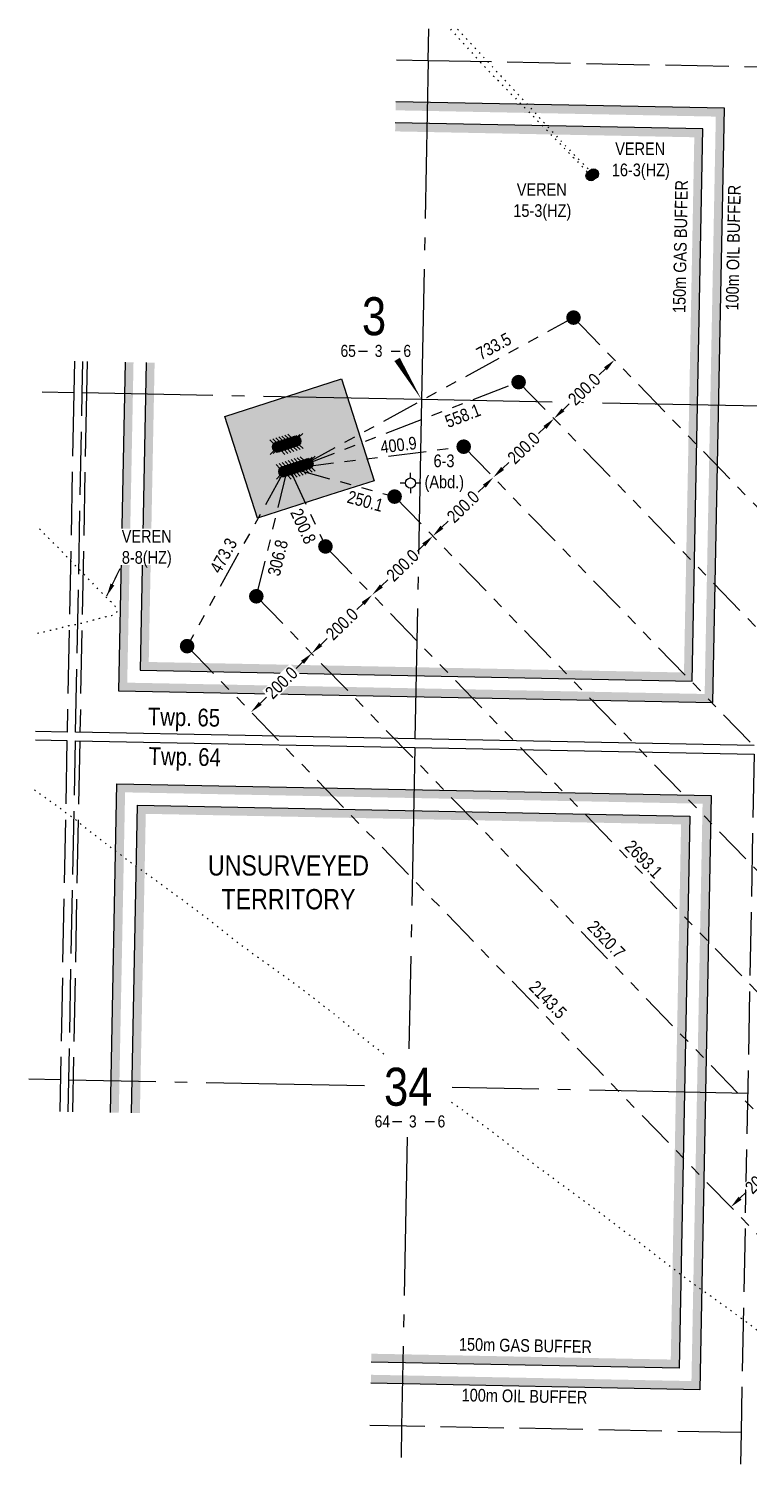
# Model space of a CAD drawing. Extents: x 408473 to 428843, y 6046006 to 6059852.
# Drawn here: x 416119 to 416688, y 6048269 to 6049403 of the extents above; entities that cross this region are included whole.
import ezdxf
from ezdxf.enums import TextEntityAlignment as Align

# ---------------------------------------------------------------- set-up
doc = ezdxf.new("R2010")
doc.units = 0
doc.header["$LTSCALE"] = 5
doc.header["$PDSIZE"] = 0.5
for name, pattern in [('foc-DOT', [1, 0.2, -0.8]), ('foc-DRILLPATH', [14.75, 6, -1.75, 1.75, -1.75, 1.75, -1.75]), ('foc-QUARTERLINE', [33, 25, -3, 2, -3]), ('foc-UNSURVEYED', [12.5, 10, -2.5])]:
    doc.linetypes.add(name, pattern=pattern)
doc.layers.get('Defpoints').update_dxf_attribs({"color": 9})
for name, color, linetype in [('10', 1, 'Continuous'), ('9', 3, 'Continuous'), ('ABADATA-DRILL', 8, 'foc-DOT'), ('ABADATA-DRILL-T', 8, 'Continuous'), ('AS-TARGET-GAS', 182, 'Continuous'), ('AS-TARGET-GAS-H', 181, 'Continuous'), ('AS-TARGET-OIL', 146, 'Continuous'), ('AS-TARGET-OIL-H', 131, 'Continuous'), ('D-TXT', 6, 'Continuous'), ('L-BD', 7, 'Continuous'), ('L-MON', 1, 'Continuous'), ('L-SEC', 7, 'Continuous'), ('L-SECLBL', 7, 'Continuous'), ('L-SECQ', 8, 'foc-QUARTERLINE'), ('L-UNS-T', 3, 'Continuous'), ('L-USEC', 7, 'foc-UNSURVEYED'), ('P-PDRILLPATH', 12, 'foc-DRILLPATH'), ('P-PROPOSED', 10, 'Continuous'), ('P-PROPOSED-H', 21, 'Continuous')]:
    doc.layers.add(name, color=color, linetype=linetype)
doc.styles.add('80CG', font='ARIALN.TTF', dxfattribs={"height": 10})
doc.styles.add('80L', font='ARIALN.TTF', dxfattribs={"height": 10})
doc.styles.add('SIMPLEX', font='ARIALN.TTF')
doc.dimstyles.new('Compass 5 000', dxfattribs={"dimscale": 5, "dimtxt": 9, "dimasz": 2, "dimexe": 0.2, "dimexo": 0.0625, "dimgap": 0.5, "dimtad": 0, "dimtih": 1, "dimtoh": 1, "dimzin": 0, "dimdsep": 46, "dimtxsty": '80CG', "dimcen": 0.1, "dimse1": 1, "dimse2": 1, "dimclrd": 256, "dimclrt": 256, "dimaunit": 1, "dimadec": 4, "dimazin": 0, "dimtfac": 0.06, "dimtofl": 0, "dimtmove": 0, "dimatfit": 1, "dimfxl": 0.2, "dimtolj": 1, "dimtzin": 0, "dimlwd": -1, "dimarcsym": 0})

# ---------------------------------------------------------------- blocks, each defined once
blk = doc.blocks.new('L-SECLBL')
at = {"layer": '9', "color": 7}
for p, q in [((-5.1, -27.8), (-12.3, -27.8)), ((20.7, -27.8), (13.5, -27.8))]:
    blk.add_line(p, q, dxfattribs=at)
at = {"layer": '10', "color": 2, "style": 'SIMPLEX'}
blk.add_attdef('SEC', text='', height=30, dxfattribs=at).set_placement((0, 0), align=Align.MIDDLE)
at = {"layer": '10', "color": 5, "style": '80L'}
blk.add_attdef('TWP', text='', height=9.5, dxfattribs=at).set_placement((-14.4, -27.4), align=Align.MIDDLE_RIGHT)
blk.add_attdef('RGE', text='', height=9.5, dxfattribs=at).set_placement((3.6, -27.4), align=Align.MIDDLE_CENTER)
blk.add_attdef('MER', text='', height=9.5, dxfattribs=at).set_placement((23.2, -27.4), align=Align.MIDDLE_LEFT)
blk = doc.blocks.new('*D110')
at = {"layer": 'Defpoints', "color": 0, "transparency": 16777216}
for p in [(416342.7, 6048909.2), (416342.7, 6048909.2), (416294.8, 6048862.8)]:
    blk.add_point(p, dxfattribs=at)
at = {"layer": 'L-BD', "transparency": 16777216}
for p, q in [((416335.5, 6048902.2), (416330.5, 6048897.4)), ((416302, 6048869.7), (416307, 6048874.6))]:
    blk.add_line(p, q, dxfattribs=at)
for points in [[(416334.3, 6048903.4), (416336.7, 6048901), (416342.7, 6048909.2)], [(416300.9, 6048870.9), (416303.2, 6048868.6), (416294.8, 6048862.8)]]:
    blk.add_solid(points, dxfattribs=at)
at = {"layer": 'L-BD', "transparency": 16777216, "insert": (416318.8, 6048886), "char_height": 10, "attachment_point": 5, "rotation": 44.1084, "style": '80CG', "bg_fill": 3, "box_fill_scale": 1.1, "bg_fill_color": 256, "bg_fill_true_color": 13158600, "bg_fill_transparency": 0}
blk.add_mtext('\\A1;200.0', dxfattribs=at)
blk = doc.blocks.new('*D111')
at = {"layer": 'Defpoints', "color": 0, "transparency": 16777216}
for p in [(416390.5, 6048955.5), (416390.5, 6048955.5), (416342.7, 6048909.2)]:
    blk.add_point(p, dxfattribs=at)
at = {"layer": 'L-BD', "transparency": 16777216}
for p, q in [((416383.4, 6048948.6), (416378.4, 6048943.8)), ((416349.9, 6048916.1), (416354.8, 6048920.9))]:
    blk.add_line(p, q, dxfattribs=at)
for points in [[(416382.2, 6048949.8), (416384.5, 6048947.4), (416390.5, 6048955.5)], [(416348.7, 6048917.3), (416351, 6048914.9), (416342.7, 6048909.2)]]:
    blk.add_solid(points, dxfattribs=at)
at = {"layer": 'L-BD', "transparency": 16777216, "insert": (416366.6, 6048932.4), "char_height": 10, "attachment_point": 5, "rotation": 44.1084, "style": '80CG', "bg_fill": 3, "box_fill_scale": 1.1, "bg_fill_color": 256, "bg_fill_true_color": 13158600, "bg_fill_transparency": 0}
blk.add_mtext('\\A1;200.0', dxfattribs=at)
blk = doc.blocks.new('*D112')
at = {"layer": 'Defpoints', "color": 0, "transparency": 16777216}
for p in [(416438.4, 6049001.9), (416438.4, 6049001.9), (416390.5, 6048955.5)]:
    blk.add_point(p, dxfattribs=at)
at = {"layer": 'L-BD', "transparency": 16777216}
for p, q in [((416431.2, 6048995), (416426.2, 6048990.1)), ((416397.7, 6048962.5), (416402.7, 6048967.3))]:
    blk.add_line(p, q, dxfattribs=at)
for points in [[(416430, 6048996.2), (416432.4, 6048993.8), (416438.4, 6049001.9)], [(416396.6, 6048963.7), (416398.9, 6048961.3), (416390.5, 6048955.5)]]:
    blk.add_solid(points, dxfattribs=at)
at = {"layer": 'L-BD', "transparency": 16777216, "insert": (416414.5, 6048978.7), "char_height": 10, "attachment_point": 5, "rotation": 44.1084, "style": '80CG', "bg_fill": 3, "box_fill_scale": 1.1, "bg_fill_color": 256, "bg_fill_true_color": 13158600, "bg_fill_transparency": 0}
blk.add_mtext('\\A1;200.0', dxfattribs=at)
blk = doc.blocks.new('*D113')
at = {"layer": 'Defpoints', "color": 0, "transparency": 16777216}
for p in [(416486.2, 6049048.3), (416486.2, 6049048.3), (416438.4, 6049001.9)]:
    blk.add_point(p, dxfattribs=at)
at = {"layer": 'L-BD', "transparency": 16777216}
for p, q in [((416479.1, 6049041.4), (416474.1, 6049036.5)), ((416445.6, 6049008.9), (416450.5, 6049013.7))]:
    blk.add_line(p, q, dxfattribs=at)
for points in [[(416477.9, 6049042.5), (416480.2, 6049040.2), (416486.2, 6049048.3)], [(416444.4, 6049010.1), (416446.7, 6049007.7), (416438.4, 6049001.9)]]:
    blk.add_solid(points, dxfattribs=at)
at = {"layer": 'L-BD', "transparency": 16777216, "insert": (416462.3, 6049025.1), "char_height": 10, "attachment_point": 5, "rotation": 44.1084, "style": '80CG', "bg_fill": 3, "box_fill_scale": 1.1, "bg_fill_color": 256, "bg_fill_true_color": 13158600, "bg_fill_transparency": 0}
blk.add_mtext('\\A1;200.0', dxfattribs=at)
blk = doc.blocks.new('*D114')
at = {"layer": 'Defpoints', "color": 0, "transparency": 16777216}
for p in [(416534.1, 6049094.7), (416534.1, 6049094.7), (416486.2, 6049048.3)]:
    blk.add_point(p, dxfattribs=at)
at = {"layer": 'L-BD', "transparency": 16777216}
for p, q in [((416526.9, 6049087.7), (416521.9, 6049082.9)), ((416493.4, 6049055.3), (416498.4, 6049060.1))]:
    blk.add_line(p, q, dxfattribs=at)
for points in [[(416525.7, 6049088.9), (416528.1, 6049086.5), (416534.1, 6049094.7)], [(416492.3, 6049056.5), (416494.6, 6049054.1), (416486.2, 6049048.3)]]:
    blk.add_solid(points, dxfattribs=at)
at = {"layer": 'L-BD', "transparency": 16777216, "insert": (416510.2, 6049071.5), "char_height": 10, "attachment_point": 5, "rotation": 44.1084, "style": '80CG', "bg_fill": 3, "box_fill_scale": 1.1, "bg_fill_color": 256, "bg_fill_true_color": 13158600, "bg_fill_transparency": 0}
blk.add_mtext('\\A1;200.0', dxfattribs=at)
blk = doc.blocks.new('*D115')
at = {"layer": 'Defpoints', "color": 0, "transparency": 16777216}
for p in [(416581.9, 6049141.1), (416581.9, 6049141.1), (416534.1, 6049094.7)]:
    blk.add_point(p, dxfattribs=at)
at = {"layer": 'L-BD', "transparency": 16777216}
for p, q in [((416574.7, 6049134.1), (416569.8, 6049129.3)), ((416541.3, 6049101.7), (416546.2, 6049106.5))]:
    blk.add_line(p, q, dxfattribs=at)
for points in [[(416573.6, 6049135.3), (416575.9, 6049132.9), (416581.9, 6049141.1)], [(416540.1, 6049102.8), (416542.4, 6049100.5), (416534.1, 6049094.7)]]:
    blk.add_solid(points, dxfattribs=at)
at = {"layer": 'L-BD', "transparency": 16777216, "insert": (416558, 6049117.9), "char_height": 10, "attachment_point": 5, "rotation": 44.1084, "style": '80CG', "bg_fill": 3, "box_fill_scale": 1.1, "bg_fill_color": 256, "bg_fill_true_color": 13158600, "bg_fill_transparency": 0}
blk.add_mtext('\\A1;200.0', dxfattribs=at)
blk = doc.blocks.new('*D121')
at = {"layer": 'Defpoints', "color": 0, "transparency": 16777216}
for p in [(416721.7, 6048518.2), (416721.7, 6048518.2), (416673.8, 6048471.8)]:
    blk.add_point(p, dxfattribs=at)
at = {"layer": 'L-BD', "transparency": 16777216}
for p, q in [((416714.5, 6048511.2), (416709.5, 6048506.4)), ((416681, 6048478.8), (416686, 6048483.6))]:
    blk.add_line(p, q, dxfattribs=at)
for points in [[(416713.3, 6048512.4), (416715.7, 6048510), (416721.7, 6048518.2)], [(416679.9, 6048480), (416682.2, 6048477.6), (416673.8, 6048471.8)]]:
    blk.add_solid(points, dxfattribs=at)
at = {"layer": 'L-BD', "transparency": 16777216, "insert": (416697.8, 6048495), "char_height": 10, "attachment_point": 5, "rotation": 44.1084, "style": '80CG', "bg_fill": 3, "box_fill_scale": 1.1, "bg_fill_color": 256, "bg_fill_true_color": 13158600, "bg_fill_transparency": 0}
blk.add_mtext('\\A1;200.0', dxfattribs=at)
blk = doc.blocks.new('WC')
at = {"layer": 'L-MON'}
h = blk.add_hatch(color=255, dxfattribs=at)
h.dxf.hatch_style = 1
edge = h.paths.add_edge_path()
edge.add_arc((0, 0), 0.9, 0, 360)
at = {"layer": 'L-MON', "color": 240, "flags": 128}
for points in [[(-0.62, 0.5), (-1.23, 1.12)], [(0.52, 0.61), (1.13, 1.21)], [(-1.18, -1.18), (-0.56, -0.57)], [(1.16, -1.18), (0.56, -0.57)]]:
    blk.add_lwpolyline(points, dxfattribs=at)
at = {"layer": 'L-MON', "color": 240}
for radius in [0.8, 0.373]:
    blk.add_circle((0, 0), radius, dxfattribs=at)
blk = doc.blocks.new('plbh')
at = {"layer": 'L-MON'}
h = blk.add_hatch(color=255, dxfattribs=at)
h.dxf.hatch_style = 1
edge = h.paths.add_edge_path()
edge.add_arc((0, 0), 1.16, 0, 360)
h = blk.add_hatch(color=256, dxfattribs=at)
h.dxf.hatch_style = 1
h.paths.add_polyline_path([(0.96, 0, 1), (-0.96, 0, 1)])
h.paths.add_polyline_path([(0.91, 0, 1), (-0.91, 0, 1)], flags=16)
h.paths.add_polyline_path([(0.45, 0, -1), (-0.45, 0, -1)], flags=0)
h = blk.add_hatch(color=256, dxfattribs=at)
h.dxf.hatch_style = 1
h.paths.add_polyline_path([(0.45, 0, 1), (-0.45, 0, 1)])
h.paths.add_polyline_path([(0.4, 0, 1), (-0.4, 0, 1)], flags=16)
at = {"layer": 'L-MON', "color": 240}
for radius in [0.96, 0.91, 0.45, 0.4]:
    blk.add_circle((0, 0), radius, dxfattribs=at)
blk = doc.blocks.new('GABD')
for p, q in [((-0.81, 0), (-1.62, 0)), ((0, 0.81), (0, 1.62)), ((1.62, 0), (0.81, 0)), ((0, -0.81), (0, -1.62))]:
    blk.add_line(p, q)
blk.add_circle((0, 0), 0.8)

msp = doc.modelspace()

# ---------------------------------------------------------------- hatches: boundary and pattern name
at = {"layer": 'ABADATA-DRILL-T'}
h = msp.add_hatch(color=256, dxfattribs=at)
h.dxf.hatch_style = 1
edge = h.paths.add_edge_path()
edge.add_arc((416563.332, 6049286.588), 3.998, 0, 360)
h = msp.add_hatch(color=256, dxfattribs=at)
h.dxf.hatch_style = 1
edge = h.paths.add_edge_path()
edge.add_arc((416565.247, 6049287.986), 3.998, 0, 360)
at = {"layer": 'AS-TARGET-GAS-H'}
h = msp.add_hatch(color=256, dxfattribs=at)
h.dxf.hatch_style = 1
h.paths.add_polyline_path([(416211.93, 6049138.949), (416218.596, 6049138.818), (416213.961, 6048902.427), (416636.785, 6048894.136), (416644.925, 6049316.986), (416408.594, 6049321.62), (416408.725, 6049328.286), (416651.719, 6049323.521), (416643.322, 6048887.339), (416207.164, 6048895.892)])
h = msp.add_hatch(color=256, dxfattribs=at)
h.dxf.hatch_style = 1
h.paths.add_polyline_path([(416200.307, 6048546.18), (416206.969, 6048546.049), (416211.605, 6048782.46), (416634.479, 6048774.169), (416626.339, 6048351.312), (416389.852, 6048355.949), (416389.721, 6048349.287), (416632.873, 6048344.519), (416641.269, 6048780.7), (416205.073, 6048789.254)])
at = {"layer": 'AS-TARGET-OIL-H'}
h = msp.add_hatch(color=256, dxfattribs=at)
h.dxf.hatch_style = 1
h.paths.add_polyline_path([(416195.271, 6049139.275), (416201.936, 6049139.145), (416196.974, 6048886.094), (416653.124, 6048877.15), (416661.905, 6049333.319), (416408.921, 6049338.279), (416409.051, 6049344.945), (416668.699, 6049339.854), (416659.661, 6048870.353), (416190.178, 6048879.559)])
h = msp.add_hatch(color=256, dxfattribs=at)
h.dxf.hatch_style = 1
h.paths.add_polyline_path([(416183.651, 6048546.507), (416190.313, 6048546.376), (416195.275, 6048799.443), (416651.456, 6048790.498), (416642.674, 6048334.329), (416389.526, 6048339.293), (416389.395, 6048332.631), (416649.209, 6048327.536), (416658.246, 6048797.03), (416188.744, 6048806.236)])
at = {"layer": 'P-PROPOSED-H'}
h = msp.add_hatch(color=256, dxfattribs=at)
h.dxf.hatch_style = 1
h.paths.add_polyline_path([(416274.032, 6049096.457), (416366.13, 6049126.019), (416391.968, 6049045.524), (416357.112, 6049034.384), (416299.856, 6049016.005)])

# ---------------------------------------------------------------- linework, layer by layer
at = {"layer": 'ABADATA-DRILL', "flags": 128}
for points in [[(416452.251, 6049402.413), (416454.076, 6049400.422), (416457.225, 6049396.969), (416460.472, 6049393.391), (416463.624, 6049389.905), (416466.867, 6049386.321), (416470.016, 6049382.841), (416473.249, 6049379.247), (416476.402, 6049375.781), (416479.706, 6049372.255), (416482.97, 6049368.847), (416486.325, 6049365.37), (416489.599, 6049361.985), (416492.965, 6049358.518), (416496.25, 6049355.176), (416499.646, 6049351.738), (416502.882, 6049348.461), (416506.285, 6049345.03), (416509.538, 6049341.742), (416512.92, 6049338.294), (416516.225, 6049334.962), (416519.649, 6049331.551), (416522.934, 6049328.245), (416526.314, 6049324.791), (416529.647, 6049321.352), (416533.006, 6049317.875), (416536.328, 6049314.422), (416539.687, 6049310.945), (416543.036, 6049307.492), (416546.402, 6049304.025), (416549.752, 6049300.615), (416553.149, 6049297.181), (416556.505, 6049293.741), (416558.501, 6049291.654), (416563.332, 6049286.588)], [(416457.895, 6049402.303), (416459.687, 6049400.416), (416463.077, 6049396.825), (416466.336, 6049393.381), (416469.484, 6049390.041), (416472.899, 6049386.36), (416476.268, 6049382.693), (416479.391, 6049379.288), (416482.567, 6049375.811), (416485.899, 6049372.168), (416489.098, 6049368.691), (416492.457, 6049365.077), (416495.693, 6049361.62), (416499.043, 6049358.023), (416502.275, 6049354.542), (416505.576, 6049350.98), (416508.85, 6049347.455), (416512.145, 6049343.909), (416515.422, 6049340.371), (416518.664, 6049336.849), (416521.96, 6049333.247), (416525.149, 6049329.77), (416528.484, 6049326.124), (416531.617, 6049322.692), (416534.776, 6049319.232), (416538.129, 6049315.609), (416541.365, 6049312.171), (416544.697, 6049308.655), (416548.043, 6049305.185), (416551.418, 6049301.711), (416554.811, 6049298.284), (416559.557, 6049293.606), (416565.247, 6049287.986)], [(416126.054, 6048925.226), (416126.075, 6048925.23), (416127.056, 6048925.445), (416128.044, 6048925.675), (416129.106, 6048925.908), (416130.231, 6048926.139), (416131.309, 6048926.371), (416132.32, 6048926.601), (416133.228, 6048926.807), (416134.145, 6048927.026), (416135.13, 6048927.266), (416136.112, 6048927.52), (416137.044, 6048927.779), (416137.962, 6048928.024), (416138.874, 6048928.243), (416139.814, 6048928.438), (416140.774, 6048928.572), (416141.709, 6048928.681), (416142.6, 6048928.88), (416143.479, 6048929.149), (416144.358, 6048929.429), (416145.234, 6048929.708), (416146.079, 6048929.972), (416146.917, 6048930.212), (416147.805, 6048930.448), (416148.807, 6048930.708), (416149.835, 6048930.948), (416150.923, 6048931.17), (416151.988, 6048931.383), (416152.989, 6048931.593), (416154.043, 6048931.789), (416155.26, 6048931.998), (416156.512, 6048932.227), (416157.71, 6048932.464), (416158.845, 6048932.698), (416159.99, 6048932.942), (416161.062, 6048933.181), (416162.086, 6048933.415), (416163.098, 6048933.668), (416164.08, 6048933.949), (416165.029, 6048934.207), (416165.961, 6048934.459), (416166.839, 6048934.711), (416167.691, 6048934.968), (416168.563, 6048935.231), (416169.532, 6048935.485), (416170.45, 6048935.721), (416171.325, 6048935.95), (416172.279, 6048936.188), (416173.322, 6048936.454), (416174.31, 6048936.722), (416175.292, 6048936.986), (416176.308, 6048937.239), (416177.356, 6048937.489), (416178.358, 6048937.742), (416179.346, 6048938), (416180.375, 6048938.243), (416181.476, 6048938.485), (416182.548, 6048938.73), (416183.57, 6048938.97), (416184.511, 6048939.208), (416185.396, 6048939.458), (416185.514, 6048939.492), (416186.229, 6048939.742), (416187.033, 6048940.129), (416187.736, 6048940.632), (416188.335, 6048941.244), (416188.812, 6048941.905), (416189.144, 6048942.541), (416189.329, 6048943.115), (416189.345, 6048943.601), (416189.193, 6048944.031), (416189.155, 6048944.098), (416188.948, 6048944.452), (416188.663, 6048944.851), (416188.614, 6048944.909), (416188.301, 6048945.269), (416187.867, 6048945.77), (416187.366, 6048946.387), (416186.832, 6048947.034), (416186.246, 6048947.736), (416185.557, 6048948.5), (416184.731, 6048949.373), (416183.849, 6048950.307), (416182.885, 6048951.309), (416182.319, 6048951.851), (416181.686, 6048952.407), (416180.955, 6048953.038), (416180.127, 6048953.784), (416179.246, 6048954.632), (416178.531, 6048955.359), (416178.309, 6048955.597), (416177.322, 6048956.623), (416176.213, 6048957.722), (416175.036, 6048958.905), (416173.812, 6048960.206), (416172.519, 6048961.622), (416171.121, 6048963.113), (416169.631, 6048964.656), (416168.073, 6048966.277), (416166.446, 6048967.966), (416164.727, 6048969.75), (416162.963, 6048971.581), (416161.156, 6048973.461), (416159.581, 6048975.082), (416159.297, 6048975.374), (416157.434, 6048977.278), (416155.737, 6048978.995), (416155.554, 6048979.178), (416153.625, 6048981.1), (416151.657, 6048983.102), (416150.5, 6048984.305), (416146.982, 6048987.975), (416145.656, 6048989.368), (416143.64, 6048991.465), (416141.584, 6048993.572), (416139.492, 6048995.71), (416137.338, 6048997.88), (416135.141, 6049000.073), (416132.911, 6049002.308), (416130.678, 6049004.555), (416128.961, 6049006.286), (416128.406, 6049006.844), (416127.669, 6049007.587)], [(416123.626, 6048801.386), (416125.95, 6048799.772), (416128.551, 6048797.91), (416128.584, 6048797.886), (416131.2, 6048795.984), (416133.827, 6048794.092), (416136.464, 6048792.21), (416139.108, 6048790.341), (416141.741, 6048788.462), (416144.354, 6048786.561), (416146.974, 6048784.646), (416149.59, 6048782.74), (416152.196, 6048780.809), (416154.755, 6048778.835), (416157.299, 6048776.831), (416159.748, 6048774.879), (416162.272, 6048772.863), (416164.806, 6048770.853), (416167.358, 6048768.849), (416169.916, 6048766.865), (416172.471, 6048764.881), (416175.029, 6048762.897), (416177.587, 6048760.916), (416180.145, 6048758.946), (416182.728, 6048756.988), (416185.3, 6048755.027), (416187.838, 6048753.067), (416190.417, 6048751.102), (416193.012, 6048749.164), (416195.615, 6048747.226), (416199.499, 6048744.353), (416203.434, 6048741.498), (416207.359, 6048738.674), (416211.321, 6048735.825), (416215.246, 6048733.008), (416219.218, 6048730.169), (416223.133, 6048727.335), (416227.05, 6048724.427), (416230.941, 6048721.56), (416234.892, 6048718.696), (416238.797, 6048715.848), (416242.717, 6048712.944), (416246.595, 6048710.057), (416250.518, 6048707.163), (416254.399, 6048704.283), (416258.296, 6048701.349), (416262.129, 6048698.403), (416265.799, 6048695.527), (416268.137, 6048693.678), (416271.898, 6048690.643), (416275.561, 6048687.691), (416279.346, 6048684.686), (416283.021, 6048681.843), (416286.881, 6048678.937), (416290.585, 6048676.207), (416294.489, 6048673.359), (416298.267, 6048670.631), (416302.209, 6048667.837), (416306.103, 6048665.09), (416310.031, 6048662.278), (416313.891, 6048659.525), (416317.831, 6048656.728), (416321.773, 6048653.906), (416325.664, 6048651.039), (416329.57, 6048648.109), (416333.441, 6048645.215), (416337.35, 6048642.275), (416341.18, 6048639.322), (416345.025, 6048636.316), (416348.834, 6048633.337), (416352.692, 6048630.334), (416356.508, 6048627.369), (416360.349, 6048624.343), (416364.12, 6048621.318), (416365.4, 6048620.276), (416367.904, 6048618.213), (416370.403, 6048616.144), (416372.91, 6048614.094), (416375.427, 6048612.051), (416377.931, 6048609.998), (416380.431, 6048607.938), (416382.931, 6048605.869), (416385.441, 6048603.819), (416387.972, 6048601.796), (416390.493, 6048599.816), (416393.048, 6048597.825), (416395.616, 6048595.848), (416398.205, 6048593.9), (416400.811, 6048591.968), (416400.927, 6048591.884)], [(416453.188, 6048554.777), (416453.874, 6048554.278), (416456.483, 6048552.35), (416459.106, 6048550.431), (416461.719, 6048548.526), (416464.332, 6048546.611), (416466.948, 6048544.696), (416469.575, 6048542.794), (416472.212, 6048540.906), (416474.855, 6048539.03), (416477.482, 6048537.131), (416480.088, 6048535.206), (416482.687, 6048533.275), (416485.256, 6048531.344), (416487.831, 6048529.376), (416490.413, 6048527.402), (416492.981, 6048525.424), (416495.523, 6048523.457), (416498.092, 6048521.483), (416500.608, 6048519.554), (416503.169, 6048517.563), (416505.717, 6048515.562), (416508.258, 6048513.549), (416510.789, 6048511.529), (416513.336, 6048509.522), (416515.908, 6048507.541), (416518.49, 6048505.586), (416521.076, 6048503.688), (416523.72, 6048501.806), (416526.363, 6048499.917), (416528.983, 6048498.002), (416531.592, 6048496.047), (416534.177, 6048494.096), (416536.78, 6048492.161), (416539.389, 6048490.243), (416541.999, 6048488.318), (416544.608, 6048486.393), (416547.22, 6048484.461), (416549.836, 6048482.536), (416552.463, 6048480.627), (416555.083, 6048478.722), (416557.706, 6048476.817), (416560.295, 6048474.912), (416562.894, 6048472.977), (416566.755, 6048470.064), (416570.664, 6048467.09), (416574.51, 6048464.161), (416578.433, 6048461.2), (416582.293, 6048458.29), (416586.223, 6048455.349), (416588.818, 6048453.404), (416591.41, 6048451.45), (416594.002, 6048449.485), (416596.598, 6048447.527), (416599.19, 6048445.582), (416601.782, 6048443.624), (416604.367, 6048441.66), (416606.949, 6048439.689), (416609.531, 6048437.721), (416612.109, 6048435.747), (416614.681, 6048433.752), (416617.249, 6048431.775), (416621.089, 6048428.839), (416624.984, 6048425.865), (416628.821, 6048422.926), (416632.696, 6048419.949), (416636.519, 6048416.99), (416640.404, 6048414.01), (416642.82, 6048412.239), (416645.414, 6048410.378), (416648.015, 6048408.516), (416650.625, 6048406.648), (416654.571, 6048403.856), (416658.508, 6048401.122), (416662.468, 6048398.347), (416666.429, 6048395.475), (416670.316, 6048392.605), (416674.052, 6048389.831), (416677.933, 6048386.957), (416681.877, 6048384.063), (416685.782, 6048381.212), (416689.476, 6048378.489), (416693.357, 6048375.606), (416697.165, 6048372.77), (416701.046, 6048369.89), (416704.881, 6048367.054), (416708.748, 6048364.154), (416712.539, 6048361.276), (416716.403, 6048358.37), (416720.214, 6048355.517), (416724.074, 6048352.611), (416727.855, 6048349.753), (416732.993, 6048345.844), (416735.529, 6048343.901), (416739.358, 6048340.952), (416743.105, 6048338.041), (416746.928, 6048335.089), (416750.695, 6048332.191), (416754.534, 6048329.251), (416758.325, 6048326.376), (416762.175, 6048323.457), (416765.99, 6048320.571), (416769.846, 6048317.662), (416773.652, 6048314.856), (416777.577, 6048312.039), (416781.45, 6048309.269), (416785.376, 6048306.451), (416789.265, 6048303.637), (416793.176, 6048300.803), (416797.05, 6048298.053), (416800.968, 6048295.226), (416804.747, 6048292.384), (416805.502, 6048291.816), (416812.582, 6048286.476)]]:
    msp.add_lwpolyline(points, dxfattribs=at)
at = {"layer": 'ABADATA-DRILL-T'}
for centre in [(416563.332, 6049286.588), (416565.247, 6049287.986)]:
    msp.add_circle(centre, 3.998, dxfattribs=at)
at = {"layer": 'AS-TARGET-GAS', "flags": 128}
for points in [[(416211.93, 6049138.949), (416207.164, 6048895.892), (416643.322, 6048887.339), (416651.719, 6049323.521), (416408.725, 6049328.286)], [(416200.307, 6048546.18), (416205.073, 6048789.254), (416641.269, 6048780.7), (416632.873, 6048344.519), (416389.721, 6048349.287)]]:
    msp.add_lwpolyline(points, dxfattribs=at)
at = {"layer": 'AS-TARGET-OIL', "flags": 128}
for points in [[(416195.271, 6049139.275), (416190.178, 6048879.559), (416659.661, 6048870.353), (416668.699, 6049339.854), (416409.051, 6049344.945)], [(416183.651, 6048546.507), (416188.744, 6048806.236), (416658.246, 6048797.03), (416649.209, 6048327.536), (416389.395, 6048332.631)]]:
    msp.add_lwpolyline(points, dxfattribs=at)
at = {"layer": 'L-SEC', "flags": 128}
for points in [[(416124.399, 6048840.823), (416149.383, 6048840.333)], [(416149.514, 6048847.035), (416124.53, 6048847.524)], [(416156.084, 6048840.202), (416424.142, 6048834.946)], [(416424.272, 6048841.647), (416156.216, 6048846.903)], [(416692.329, 6048836.391), (416424.272, 6048841.647)], [(416424.142, 6048834.946), (416692.2, 6048829.689)]]:
    msp.add_lwpolyline(points, dxfattribs=at)
at = {"layer": 'L-SECLBL', "flags": 128}
msp.add_lwpolyline([(416429.48, 6049109.706, 0, 4.998, 0), (416410.164, 6049141.465, 0, 0, 0)], format="xyseb", dxfattribs=at)
at = {"layer": 'L-SECQ', "flags": 128}
for points in [[(416434.689, 6049377.764), (416435.174, 6049402.748)], [(416434.689, 6049377.764), (416429.48, 6049109.706)], [(416154.771, 6049115.092), (416129.786, 6049115.582)], [(416429.48, 6049109.706), (416161.472, 6049114.961)], [(416429.48, 6049109.706), (416424.272, 6048841.647)], [(416697.489, 6049104.45), (416429.48, 6049109.706)], [(416424.142, 6048834.946), (416419.517, 6048596.869)], [(416144.127, 6048572.275), (416119.143, 6048572.765)], [(416384.413, 6048567.564), (416150.828, 6048572.144)], [(416687.04, 6048561.63), (416453.651, 6048566.206)], [(416418.157, 6048526.913), (416413.726, 6048298.828)], [(416413.726, 6048298.828), (416413.24, 6048273.844)]]:
    msp.add_lwpolyline(points, dxfattribs=at)
at = {"layer": 'L-USEC', "flags": 128}
for points in [[(416409.704, 6049378.254), (416434.689, 6049377.764)], [(416434.689, 6049377.764), (416702.649, 6049372.51)], [(416155.261, 6049140.076), (416154.771, 6049115.092)], [(416161.472, 6049114.961), (416161.962, 6049139.928)], [(416165.314, 6049139.854), (416164.824, 6049114.895)], [(416154.771, 6049115.092), (416149.514, 6048847.035)], [(416156.216, 6048846.903), (416161.472, 6049114.961)], [(416164.824, 6049114.895), (416159.568, 6048846.837)], [(416149.383, 6048840.333), (416143.637, 6048547.291)], [(416150.338, 6048547.16), (416156.084, 6048840.202)], [(416159.437, 6048840.136), (416153.691, 6048547.094)], [(416692.2, 6048829.689), (416681.88, 6048293.57)], [(416681.88, 6048293.57), (416388.742, 6048299.318)], [(416681.88, 6048293.57), (416681.399, 6048268.586)]]:
    msp.add_lwpolyline(points, dxfattribs=at)
at = {"layer": 'P-PDRILLPATH'}
for p, q in [((416334.959, 6049057.47), (416549.511, 6049174.512)), ((416549.511, 6049174.512), (417356.516, 6048341.993)), ((416332.58, 6049056.707), (416506.126, 6049123.528)), ((416506.126, 6049123.528), (417261.911, 6048343.848)), ((416330.2, 6049055.943), (416462.74, 6049072.545)), ((416462.74, 6049072.545), (417167.306, 6048345.703)), ((416327.821, 6049055.179), (416408.17, 6049033.1)), ((416320.683, 6049052.888), (416244.295, 6048914.933)), ((416323.062, 6049053.652), (416298.92, 6048954.322)), ((416325.442, 6049054.415), (416353.545, 6048993.711)), ((416408.17, 6049033.1), (417072.701, 6048347.558)), ((416353.545, 6048993.711), (416978.097, 6048349.413)), ((416298.92, 6048954.322), (416883.492, 6048351.268)), ((416244.295, 6048914.933), (416741.392, 6048402.12))]:
    msp.add_line(p, q, dxfattribs=at)
at = {"layer": 'P-PROPOSED', "flags": 128}
msp.add_lwpolyline([(416274.032, 6049096.457), (416366.13, 6049126.019), (416391.968, 6049045.524), (416357.103, 6049034.39), (416299.853, 6049016.013)], close=True, dxfattribs=at)

# ---------------------------------------------------------------- block references
at = {"layer": 'ABADATA-DRILL-T', "xscale": 4.997797999999995, "yscale": 4.997797999999995, "zscale": 4.997797999999995}
msp.add_blockref('GABD', (416420.772, 6049043.83), dxfattribs=at)
at = {"layer": 'L-MON', "xscale": 4.997797999999992, "yscale": 4.997797999999992}
for name, p, zscale in [('plbh', (416549.511, 6049174.512), 1.666666666666664), ('plbh', (416506.126, 6049123.528), 4.997797999999992), ('WC', (416315.763, 6049072.304), 1.666666666666664), ('WC', (416318.142, 6049073.068), 1.666666666666664), ('WC', (416320.521, 6049073.832), 1.666666666666664), ('WC', (416322.901, 6049074.596), 1.666666666666664), ('WC', (416325.28, 6049075.359), 1.666666666666664), ('WC', (416327.659, 6049076.123), 1.666666666666664), ('WC', (416330.039, 6049076.887), 1.666666666666664), ('plbh', (416462.74, 6049072.545), 4.997797999999992), ('WC', (416320.683, 6049052.888), 1.666666666666664), ('WC', (416323.062, 6049053.652), 1.666666666666664), ('WC', (416325.442, 6049054.415), 1.666666666666664), ('WC', (416327.821, 6049055.179), 1.666666666666664), ('WC', (416330.2, 6049055.943), 1.666666666666664), ('WC', (416332.58, 6049056.707), 1.666666666666664), ('WC', (416334.959, 6049057.47), 1.666666666666664), ('WC', (416337.338, 6049058.234), 1.666666666666664), ('WC', (416339.717, 6049058.998), 1.666666666666664), ('plbh', (416408.17, 6049033.1), 1.666666666666664), ('plbh', (416353.545, 6048993.711), 1.666666666666664), ('plbh', (416298.92, 6048954.322), 1.666666666666664), ('plbh', (416244.295, 6048914.933), 1.666666666666664)]:
    msp.add_blockref(name, p, dxfattribs=dict(at, zscale=zscale))
at = {"layer": 'L-SECLBL', "xscale": 0.9995596, "yscale": 0.9995596, "zscale": 0.9995596}
for p, values in [((416391.956, 6049175.607), {'SEC': '3', 'TWP': '65', 'RGE': '3', 'MER': '6'}), ((416418.934, 6048566.887), {'SEC': '34', 'TWP': '64', 'RGE': '3', 'MER': '6'})]:
    msp.add_blockref('L-SECLBL', p, dxfattribs=at).add_auto_attribs(values)

# ---------------------------------------------------------------- texts
at = {"layer": 'ABADATA-DRILL-T', "char_height": 9.9956, "attachment_point": 1, "style": '80L'}
for s, width, insert in [('\\pi29.671;VEREN\\P\\pi26.947;16-3(HZ)', 97.77044, (416552.831, 6049312.865)), ('\\pi29.671;VEREN\\P\\pi26.947;15-3(HZ)', 97.77044, (416475.022, 6049280.717)), ('\\pi7.4955;6-3\\P\\pi0.3943;(Abd.)', 30.58448, (416431.441, 6049066.37))]:
    msp.add_mtext_dynamic_manual_height_columns(s, width=width, gutter_width=49.978, heights=[0], dxfattribs=dict(at, insert=insert))
at = {"layer": 'AS-TARGET-GAS', "char_height": 10, "attachment_point": 1, "style": '80L'}
for insert, rotation in [((416627.886, 6049178.236), 88.897209), ((416459.11, 6048368.454), 358.897209)]:
    msp.add_mtext_dynamic_manual_height_columns('150m GAS BUFFER', width=107.79021, gutter_width=47.479, heights=[0], dxfattribs=dict(at, insert=insert, rotation=rotation))
at = {"layer": 'AS-TARGET-OIL', "char_height": 10, "attachment_point": 1, "style": '80L'}
for insert, rotation in [((416669.685, 6049177.172), 88.876678), ((416458.18, 6048328.469), 358.876678)]:
    msp.add_mtext_dynamic_manual_height_columns('\\pi3.0598;100m OIL BUFFER', width=104.04593, gutter_width=47.479, heights=[0], dxfattribs=dict(at, insert=insert, rotation=rotation))
at = {"layer": 'D-TXT', "color": 3, "char_height": 14, "attachment_point": 1, "rotation": 358.876667, "style": '80L'}
for s, insert in [('Twp. 65', (416213.433, 6048866.396)), ('Twp. 64', (416214.002, 6048835.173))]:
    msp.add_mtext_dynamic_manual_height_columns(s, width=101.35074, gutter_width=47.479, heights=[0], dxfattribs=dict(at, insert=insert))
at = {"layer": 'L-BD', "color": 5, "style": '80L'}
for s, rotation, p in [('733.5', 28.6131, (416486.484, 6049151.922)), ('558.1', 21.0585, (416462.056, 6049097.03)), ('400.9', 7.1396, (416411.262, 6049073.903)), ('250.1', 344.6348, (416385.061, 6049029.518)), ('200.8', 294.842, (416336.064, 6049009.749)), ('473.3', 61.026, (416272.933, 6048986.489)), ('306.8', 76.3391, (416315.88, 6048984.712)), ('2693.1', 314.1084, (416604.972, 6048746.719)), ('2520.7', 314.1084, (416575.422, 6048683.29)), ('2143.5', 314.1084, (416529.313, 6048635.702))]:
    msp.add_text(s, height=9.9956, rotation=rotation, dxfattribs=at).set_placement(p, align=Align.MIDDLE)
at = {"layer": 'L-UNS-T', "color": 3, "insert": (416324.322, 6048728.262), "char_height": 16, "attachment_point": 5, "style": '80L'}
msp.add_mtext_dynamic_manual_height_columns('UNSURVEYED TERRITORY', width=126.35808, gutter_width=47.479, heights=[0], dxfattribs=at)

# ---------------------------------------------------------------- leaders
at = {"layer": 'ABADATA-DRILL-T', "path_type": 1}
msp.add_leader([(416180.841, 6048954.648), (416191.482, 6048976.369)], dimstyle='Compass 5 000', override={"dimgap": 0.5, "dimtad": 0}, dxfattribs=at)

# ---------------------------------------------------------------- next in the draw order: texts
at = {"layer": 'ABADATA-DRILL-T', "insert": (416171.948, 6049006.727), "char_height": 9.9956, "attachment_point": 1, "style": '80L', "bg_fill": 3, "box_fill_scale": 1.1, "bg_fill_color": 256, "bg_fill_transparency": 0}
msp.add_mtext_dynamic_manual_height_columns('\\pi20.689;VEREN\\P\\pi20.764;8-8(HZ)', width=79.80556, gutter_width=49.978, heights=[0], dxfattribs=at)

# ---------------------------------------------------------------- next in the draw order: dimensions: what is measured, and where the dimension line sits
at = {"layer": 'L-BD'}
for p1, p2, picture, middle in [((416294.843, 6048862.787), (416342.69, 6048909.168), '*D110', (416318.767, 6048885.978)), ((416673.839, 6048471.809), (416721.687, 6048518.189), '*D121', (416697.763, 6048494.999))]:
    dim = msp.add_aligned_dim(p1=p1, p2=p2, distance=0, text='200.0', dimstyle='Compass 5 000', override={"dimtih": 0, "dimtfill": 1}, dxfattribs=at)
    dim.commit()
    dim.dimension.update_dxf_attribs({"geometry": picture, "text_midpoint": middle})

# ---------------------------------------------------------------- next in the draw order: dimensions: what is measured, and where the dimension line sits
dim = msp.add_aligned_dim(p1=(416342.69, 6048909.168), p2=(416390.537, 6048955.549), distance=0, text='200.0', dimstyle='Compass 5 000', override={"dimtih": 0, "dimtfill": 1}, dxfattribs=at)
dim.commit()
dim.dimension.update_dxf_attribs({"geometry": '*D111', "text_midpoint": (416366.614, 6048932.359)})

# ---------------------------------------------------------------- next in the draw order: dimensions: what is measured, and where the dimension line sits
dim = msp.add_aligned_dim(p1=(416390.537, 6048955.549), p2=(416438.384, 6049001.93), distance=0, text='200.0', dimstyle='Compass 5 000', override={"dimtih": 0, "dimtfill": 1}, dxfattribs=at)
dim.commit()
dim.dimension.update_dxf_attribs({"geometry": '*D112', "text_midpoint": (416414.461, 6048978.739)})

# ---------------------------------------------------------------- next in the draw order: dimensions: what is measured, and where the dimension line sits
dim = msp.add_aligned_dim(p1=(416438.384, 6049001.93), p2=(416486.232, 6049048.311), distance=0, text='200.0', dimstyle='Compass 5 000', override={"dimtih": 0, "dimtfill": 1}, dxfattribs=at)
dim.commit()
dim.dimension.update_dxf_attribs({"geometry": '*D113', "text_midpoint": (416462.308, 6049025.12)})

# ---------------------------------------------------------------- next in the draw order: dimensions: what is measured, and where the dimension line sits
dim = msp.add_aligned_dim(p1=(416486.232, 6049048.311), p2=(416534.079, 6049094.691), distance=0, text='200.0', dimstyle='Compass 5 000', override={"dimtih": 0, "dimtfill": 1}, dxfattribs=at)
dim.commit()
dim.dimension.update_dxf_attribs({"geometry": '*D114', "text_midpoint": (416510.155, 6049071.501)})

# ---------------------------------------------------------------- next in the draw order: dimensions: what is measured, and where the dimension line sits
dim = msp.add_aligned_dim(p1=(416534.079, 6049094.691), p2=(416581.926, 6049141.072), distance=0, text='200.0', dimstyle='Compass 5 000', override={"dimtih": 0, "dimtfill": 1}, dxfattribs=at)
dim.commit()
dim.dimension.update_dxf_attribs({"geometry": '*D115', "text_midpoint": (416558.002, 6049117.882)})

doc.saveas('drawing.dxf')
